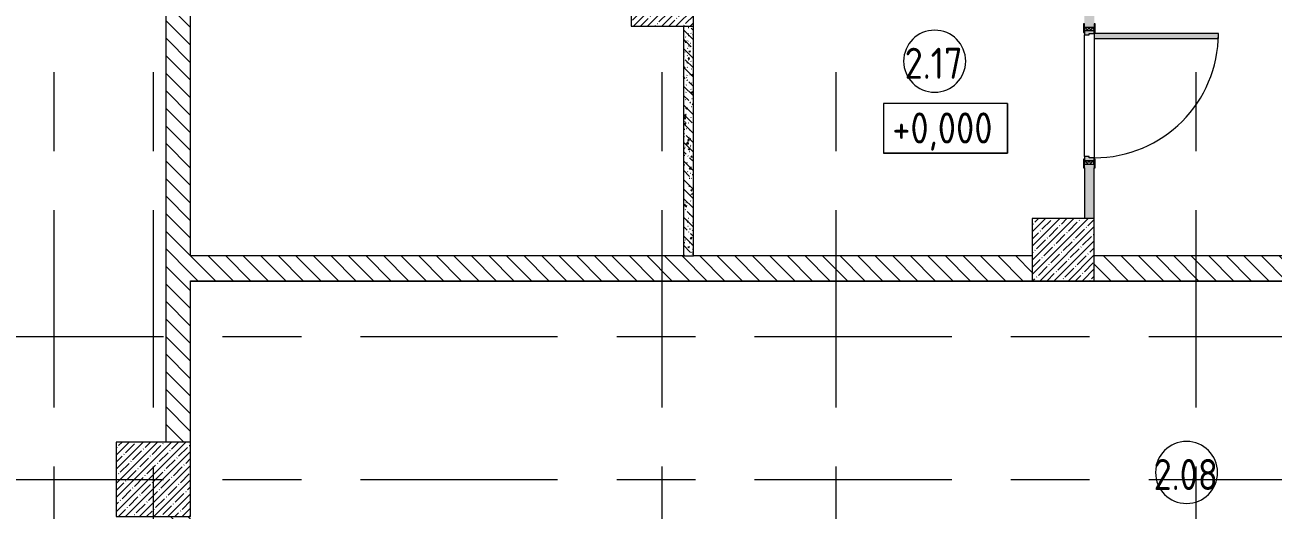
# Model space of a CAD drawing. Header units: millimetres. Extents: x 35143 to 244272, y -8553 to 29000.
# Drawn here: x 65425 to 75480, y 16753 to 20660 of the extents above; entities that cross this region are included whole.
import ezdxf

# ---------------------------------------------------------------- set-up
doc = ezdxf.new("R2010")
doc.units = ezdxf.units.MM
doc.linetypes.add('Осевая', pattern=[3175, 635, -476.25, 1587.5, -476.25])
for name, color, linetype, lineweight in [('A-AREA-IDEN', 7, 'Continuous', 9), ('A-WALL-1', 7, 'Continuous', 13), ('G-ANNO-DIMS', 7, 'Continuous', 9), ('I-WALL', 7, 'Continuous', 9), ('S-COLS', 7, 'Continuous', 9), ('Оси-2', 7, 'Осевая', 9)]:
    doc.layers.add(name, color=color, linetype=linetype, lineweight=lineweight)
for name, color, linetype, lineweight, true_color in [('A-DOOR-1', 7, 'Continuous', 9, 0xaaaaaa), ('A-DOOR-2', 7, 'Continuous', 9, 0xe2e2e2), ('A-DOOR-FRAM-1', 7, 'Continuous', 9, 0xe2e2e2), ('A-DOOR-FRAM-2', 7, 'Continuous', 9, 0xaaaaaa), ('A-FLOR-1', 7, 'Continuous', 9, 0xaaaaaa), ('I-WALL-1', 7, 'Continuous', 9, 0x787878)]:
    doc.layers.add(name, color=color, linetype=linetype, lineweight=lineweight, true_color=true_color)
doc.styles.add('GOST Common', font='GOST_Common.ttf', dxfattribs={"width": 0.9, "height": 250})
pattern_1 = [(135, (0, 0), (-70.71068, -70.71068), [])]
pattern_2 = [(135, (0, 0), (-75.43415, -75.43415), [106.68, -17.78, 3.556, -17.78]), (135, (0, 75.39), (-75.43415, -75.43415), []), (50, (0, 0), (127.52922, -11.15758), [13.335, -146.685]), (355, (0, 0), (-24.66966, 133.74002), [10.668, -117.348]), (100.451, (10.63, -0.93), (102.85973, 122.58178), [11.333, -124.663]), (46.184, (0, 35.56), (189.75516, -29.43036), [20.002, -220.027]), (96.636, (15.81, 33.1), (166.1822, 173.1996), [17, -186.995]), (351.184, (0, 35.56), (166.18393, 173.19757), [16.002, -176.022]), (21, (17.78, 26.67), (106.13027, -71.58603), [13.335, -146.685]), (326, (17.78, 26.67), (43.26188, 128.93175), [10.668, -117.348]), (71.451, (26.62, 20.7), (149.39198, 57.34505), [11.333, -124.663]), (37.5, (0, 0), (2.162228, 59.188357), [3.353, -112.573, 3.353, -115.773, -117.792]), (37.5, (0, 0), (2.162228, 59.188357), [-235.052, 3.353, -114.44]), (7.5, (0, 0), (46.773857, 70.12615), [3.353, -64.567, 3.353, -109.906, -44.894]), (7.5, (0, 0), (46.773857, 70.12615), [-181.178, 3.353, -41.542]), (327.5, (-39.65, 0), (94.91367, -4.010093), [3.353, -41.097, 3.353, -135.331, -184.023]), (327.5, (-39.65, 0), (94.91367, -4.010093), [-183.134, 3.353, -180.67]), (317.5, (-57.43, 0), (103.69057, 17.79882), [3.353, -54.432, 3.353, -88.748, -130.683]), (317.5, (-57.43, 0), (103.69057, 17.79882), [-149.885, 3.353, -127.33])]

# ---------------------------------------------------------------- blocks, each defined once
blk = doc.blocks.new('BSC_Колонна _Прямоугольная - 600х600-V14-План монтажа стен и перегородок 2 этажа в осях 12-23')
at = {"layer": 'S-COLS'}
h = blk.add_hatch(dxfattribs=at)
h.set_pattern_fill('FP_16', color=256, style=0, pattern_type=2)
h.set_pattern_definition([(45, (-66460, -17000), (-57.02463, 57.02463), []), (45, (-66402.975, -17000), (-57.02463, 57.02463), [100.806, -20.161, 3.353, -16.808])])
h.paths.add_polyline_path([(-300, -300), (300, -300), (300, 300), (-300, 300)])
for p, q in [((300, 300), (-300, 300)), ((-300, 300), (-300, -300)), ((300, -300), (300, 300)), ((-300, -300), (300, -300))]:
    blk.add_line(p, q, dxfattribs=at)
blk = doc.blocks.new('110_Дверь_СКБ_1Ст_Внутренняя1 - Д-4 1100x2100h_су мгн-32391219-План монтажа стен и перегородок 2 этажа в осях 12-23')
at = {"layer": 'A-DOOR-1'}
h = blk.add_hatch(dxfattribs=at)
h.set_pattern_fill('FP_38', color=256, style=0, pattern_type=2)
h.set_pattern_definition([(135, (1751.41, 104.685), (-14.14214, -14.14214), []), (225, (1751.41, 104.685), (14.14214, -14.14214), [])])
h.paths.add_polyline_path([(562.5, 40), (537.5, 40), (537.5, -40), (562.5, -40)])
at = {"layer": 'A-DOOR-2'}
h = blk.add_hatch(color=256, dxfattribs=at)
h.paths.add_polyline_path([(537.5, 40), (512.5, 40), (512.5, 0), (502.5, 0), (502.5, -40), (537.5, -40)])
h.paths.add_polyline_path([(-477.5, 0), (-487.5, 0), (-487.5, 40), (-512.5, 40), (-512.5, -40), (-477.5, -40)])
at = {"layer": 'A-DOOR-FRAM-1'}
for points in [[(-447.5, 40), (-447.5, 1040), (-487.5, 1040), (-487.5, 40)], [(-497.5, 40), (-497.5, 48), (-567.5, 48), (-567.5, 40)], [(-497.5, 39), (-497.5, 40), (-512.5, 39)], [(592.5, 48), (522.5, 48), (522.5, 40), (592.5, 40)], [(537.5, 39), (537.5, 40), (522.5, 39)], [(-497.5, -40), (-567.5, -40), (-567.5, -48), (-497.5, -48)], [(592.5, -48), (592.5, -40), (522.5, -40), (522.5, -48)]]:
    blk.add_hatch(color=256, dxfattribs=at).paths.add_polyline_path(points)
at = {"layer": 'A-DOOR-FRAM-2'}
h = blk.add_hatch(dxfattribs=at)
h.set_pattern_fill('FP_39', color=256, style=0, pattern_type=2)
h.set_pattern_definition([(45, (-371.384, 104.685), (-14.1421, 14.1421), []), (135, (-371.384, 104.685), (-14.1421, -14.1421), [])])
h.paths.add_polyline_path([(-512.5, 40), (-537.5, 40), (-537.5, -40), (-512.5, -40)])
at = {"layer": 'A-DOOR-1'}
for p, q in [((-487.5, 1040), (-487.5, 40)), ((-447.5, 1040), (-487.5, 1040)), ((-447.5, 40), (-447.5, 1040)), ((-487.5, 40), (-447.5, 40))]:
    blk.add_line(p, q, dxfattribs=at)
blk.add_arc((-487.5, 40), 1000, 360, 90, dxfattribs=at)
at = {"layer": 'A-DOOR-FRAM-2'}
for p, q in [((-497.5, 48), (-567.5, 48)), ((-567.5, 48), (-567.5, 40)), ((-567.5, 40), (-497.5, 40)), ((-512.5, 40), (-537.5, 40)), ((-537.5, 40), (-537.5, -40)), ((-487.5, 40), (-512.5, 40)), ((-512.5, 40), (-512.5, -40)), ((-512.5, -40), (-512.5, 40)), ((-497.5, 40), (-512.5, 40)), ((-512.5, 40), (-512.5, 39)), ((-512.5, 39), (-497.5, 39)), ((-497.5, 40), (-497.5, 48)), ((-497.5, 39), (-497.5, 40)), ((-487.5, 0), (-487.5, 40)), ((-477.5, 0), (-487.5, 0)), ((-477.5, -40), (-477.5, 0)), ((512.5, 0), (502.5, 0)), ((502.5, 0), (502.5, -40)), ((512.5, 40), (512.5, 0)), ((537.5, 40), (512.5, 40)), ((592.5, 48), (522.5, 48)), ((522.5, 48), (522.5, 40)), ((537.5, 40), (522.5, 40)), ((522.5, 40), (522.5, 39)), ((522.5, 40), (592.5, 40)), ((522.5, 39), (537.5, 39)), ((537.5, -40), (537.5, 40)), ((562.5, 40), (537.5, 40)), ((537.5, 40), (537.5, -40)), ((537.5, 39), (537.5, 40)), ((562.5, -40), (562.5, 40)), ((592.5, 40), (592.5, 48)), ((-497.5, -40), (-567.5, -40)), ((-567.5, -40), (-567.5, -48)), ((-567.5, -48), (-497.5, -48)), ((-537.5, -40), (-512.5, -40)), ((-497.5, -39), (-512.5, -39)), ((-512.5, -39), (-512.5, -40)), ((-512.5, -40), (-477.5, -40)), ((-512.5, -40), (-497.5, -40)), ((-497.5, -40), (-497.5, -39)), ((-497.5, -48), (-497.5, -40)), ((502.5, -40), (537.5, -40)), ((537.5, -39), (522.5, -39)), ((522.5, -39), (522.5, -40)), ((522.5, -40), (537.5, -40)), ((592.5, -40), (522.5, -40)), ((522.5, -40), (522.5, -48)), ((522.5, -48), (592.5, -48)), ((537.5, -40), (537.5, -39)), ((537.5, -40), (562.5, -40)), ((592.5, -48), (592.5, -40))]:
    blk.add_line(p, q, dxfattribs=at)
blk = doc.blocks.new('BSC_Колонна _Прямоугольная - 500х500-V37-План монтажа стен и перегородок 2 этажа в осях 12-23')
at = {"layer": 'S-COLS'}
h = blk.add_hatch(dxfattribs=at)
h.set_pattern_fill('FP_49', color=256, style=0, pattern_type=2)
h.set_pattern_definition([(45, (-70560, -20900), (-57.02463, 57.02463), []), (45, (-70502.975, -20900), (-57.02463, 57.02463), [100.806, -20.161, 3.353, -16.808])])
h.paths.add_polyline_path([(-250, -250), (250, -250), (250, 250), (-250, 250)])
for p, q in [((250, 250), (-250, 250)), ((-250, 250), (-250, -250)), ((250, -250), (250, 250)), ((-250, -250), (250, -250))]:
    blk.add_line(p, q, dxfattribs=at)
blk = doc.blocks.new('BSC_Колонна _Прямоугольная - 500х500-V39-План монтажа стен и перегородок 2 этажа в осях 12-23')
at = {"layer": 'S-COLS'}
h = blk.add_hatch(dxfattribs=at)
h.set_pattern_fill('FP_52', color=256, style=0, pattern_type=2)
h.set_pattern_definition([(45, (-73790, -18850), (-57.02463, 57.02463), []), (45, (-73732.975, -18850), (-57.02463, 57.02463), [100.806, -20.161, 3.353, -16.808])])
h.paths.add_polyline_path([(-250, -250), (250, -250), (250, 250), (-250, 250)])
for p, q in [((250, 250), (-250, 250)), ((-250, 250), (-250, -250)), ((250, -250), (250, 250)), ((-250, -250), (250, -250))]:
    blk.add_line(p, q, dxfattribs=at)
blk = doc.blocks.new('Марка_Помещения - Номер-25198446-План монтажа стен и перегородок 2 этажа в осях 12-23')
at = {"layer": 'A-AREA-IDEN'}
for start, end in [(360, 180), (180, 360)]:
    blk.add_arc((0, 0), 2.5, start, end, dxfattribs=at)
blk = doc.blocks.new('Высотные отметки - 10х4_h_-17668695-План монтажа стен и перегородок 2 этажа в осях 12-23')
at = {"layer": 'G-ANNO-DIMS'}
for p, q in [((-5, 4), (-5, 0)), ((5, 4), (-5, 4)), ((5, 4), (-5, 4)), ((-5, 4), (-5, 0)), ((5, 4), (5, 0)), ((5, 0), (5, 4)), ((5, 0), (-5, 0)), ((-5, 0), (5, 0))]:
    blk.add_line(p, q, dxfattribs=at)

msp = doc.modelspace()

# ---------------------------------------------------------------- hatches: boundary and pattern name
at = {"layer": 'I-WALL'}
h = msp.add_hatch(dxfattribs=at)
h.set_pattern_fill('FP_19', color=256, style=0, pattern_type=2)
h.set_pattern_definition(pattern_1)
h.paths.add_polyline_path([(66760, 12300), (66760, 15175), (66560, 15175), (66560, 12300)])
h.paths.add_polyline_path([(66760, 16625), (66760, 16700), (66560, 16700), (66560, 16625)])
h.paths.add_polyline_path([(66560, 17300), (66760, 17300), (66760, 22700), (66560, 22700), (66560, 17705.4)])
h.paths.add_polyline_path([(66760, 23300), (66760, 24050), (66560, 24050), (66560, 23300)])
h.paths.add_polyline_path([(66711.6, 25950), (66760, 25950), (66760, 26500), (66560, 26500), (66560, 25950)])
h = msp.add_hatch(dxfattribs=at)
h.set_pattern_fill('FP_19', color=256, style=0, pattern_type=2)
h.set_pattern_definition(pattern_1)
h.paths.add_polyline_path([(84200, 18600), (84200, 18800), (80180, 18800), (80180, 18600), (84186.5, 18600)])
h.paths.add_polyline_path([(78580, 18600), (78580, 18800), (77340, 18800), (77340, 18600), (77633.4, 18600)])
h.paths.add_polyline_path([(76240, 18600), (76240, 18800), (74040, 18800), (74040, 18600), (76210, 18600)])
h.paths.add_polyline_path([(73264.7, 18600), (73540, 18600), (73540, 18800), (66760, 18800), (66760, 18600), (67439.8, 18600)])
at = {"layer": 'I-WALL-1'}
h = msp.add_hatch(dxfattribs=at)
h.set_pattern_fill('FP_27', color=256, style=0, pattern_type=2)
h.set_pattern_definition(pattern_2)
h.paths.add_polyline_path([(74007.6, 19100), (74040, 19100), (74040, 19540), (73960, 19540), (73960, 19100)])
h.paths.add_polyline_path([(74040, 20640), (74040, 22700), (73960, 22700), (73960, 20640)])
h.paths.add_polyline_path([(73973.9, 23200), (74040, 23200), (74040, 25200), (73960, 25200), (73960, 23200)])
h.paths.add_polyline_path([(73960, 26300), (74040, 26300), (74040, 26587.5), (73960, 26587.5), (73960, 26330)])
h = msp.add_hatch(dxfattribs=at)
h.set_pattern_fill('FP_27', color=256, style=0, pattern_type=2)
h.set_pattern_definition(pattern_2)
h.paths.add_polyline_path([(70810, 18800), (70810, 20650), (70730, 20650), (70730, 18800)])

# ---------------------------------------------------------------- linework, layer by layer
at = {"layer": 'A-FLOR-1'}
msp.add_line((76210, 18592.9), (66760, 18592.9), dxfattribs=at)
at = {"layer": 'A-WALL-1'}
msp.add_line((70730, 18800), (70810, 18800), dxfattribs=at)
at = {"layer": 'I-WALL'}
for p, q in [((66560, 22700), (66560, 17300)), ((66760, 18800), (66760, 22700)), ((70730, 20650), (70730, 18800)), ((70810, 18800), (70810, 20650)), ((73960, 19600), (73960, 20580)), ((74040, 20550), (74040, 19590)), ((73960, 19510), (73960, 19100)), ((74040, 19100), (74040, 19510)), ((70730, 18800), (66760, 18800)), ((73540, 18800), (70810, 18800)), ((76210, 18800), (74040, 18800)), ((66760, 17300), (66760, 18600)), ((66760, 18600), (73540, 18600)), ((74040, 18600), (76210, 18600))]:
    msp.add_line(p, q, dxfattribs=at)
at = {"layer": 'Оси-2'}
for p, q in [((65660, 593.7), (65660, 24898.1)), ((66460, 593.7), (66460, 24898.1)), ((70560, 593.7), (70560, 24898.1)), ((71960, 593.7), (71960, 24898.1)), ((74860, 593.7), (74860, 24898.1)), ((38442.5, 18150), (82250, 18150)), ((38442.5, 17000), (82250, 17000))]:
    msp.add_line(p, q, dxfattribs=at)

# ---------------------------------------------------------------- block references
at = {"layer": 'A-AREA-IDEN', "xscale": 99.99999999999993, "yscale": 99.99999999999993, "zscale": 99.99999999999993}
for p in [(72754, 20367.8), (74783.2, 17055.4)]:
    msp.add_blockref('Марка_Помещения - Номер-25198446-План монтажа стен и перегородок 2 этажа в осях 12-23', p, dxfattribs=at)
at = {"layer": 'A-DOOR-1', "rotation": 269.9999999999999}
msp.add_blockref('110_Дверь_СКБ_1Ст_Внутренняя1 - Д-4 1100x2100h_су мгн-32391219-План монтажа стен и перегородок 2 этажа в осях 12-23', (74000, 20102.5), dxfattribs=at)
at = {"layer": 'G-ANNO-DIMS', "xscale": 99.99999999999993, "yscale": 99.99999999999993, "zscale": 99.99999999999993}
msp.add_blockref('Высотные отметки - 10х4_h_-17668695-План монтажа стен и перегородок 2 этажа в осях 12-23', (72841.3, 19628.6), dxfattribs=at)
at = {"layer": 'S-COLS'}
for name, p in [('BSC_Колонна _Прямоугольная - 500х500-V37-План монтажа стен и перегородок 2 этажа в осях 12-23', (70560, 20900)), ('BSC_Колонна _Прямоугольная - 500х500-V39-План монтажа стен и перегородок 2 этажа в осях 12-23', (73790, 18850)), ('BSC_Колонна _Прямоугольная - 600х600-V14-План монтажа стен и перегородок 2 этажа в осях 12-23', (66460, 17000))]:
    msp.add_blockref(name, p, dxfattribs=at)

# ---------------------------------------------------------------- texts
at = {"layer": 'A-AREA-IDEN', "char_height": 250, "attachment_point": 1, "style": 'GOST Common'}
for s, insert, width in [('2.17', (72512.1, 20476.4), 606.076), ('2.08', (74517.5, 17164), 663.797)]:
    msp.add_mtext(s, dxfattribs=dict(at, insert=insert, width=width))
at = {"layer": 'G-ANNO-DIMS', "insert": (72412.6, 19955.3), "char_height": 250, "width": 1028.823, "attachment_point": 1, "line_spacing_factor": 1.022761, "style": 'GOST Common'}
msp.add_mtext('+0,000', dxfattribs=at)

doc.saveas('drawing.dxf')
